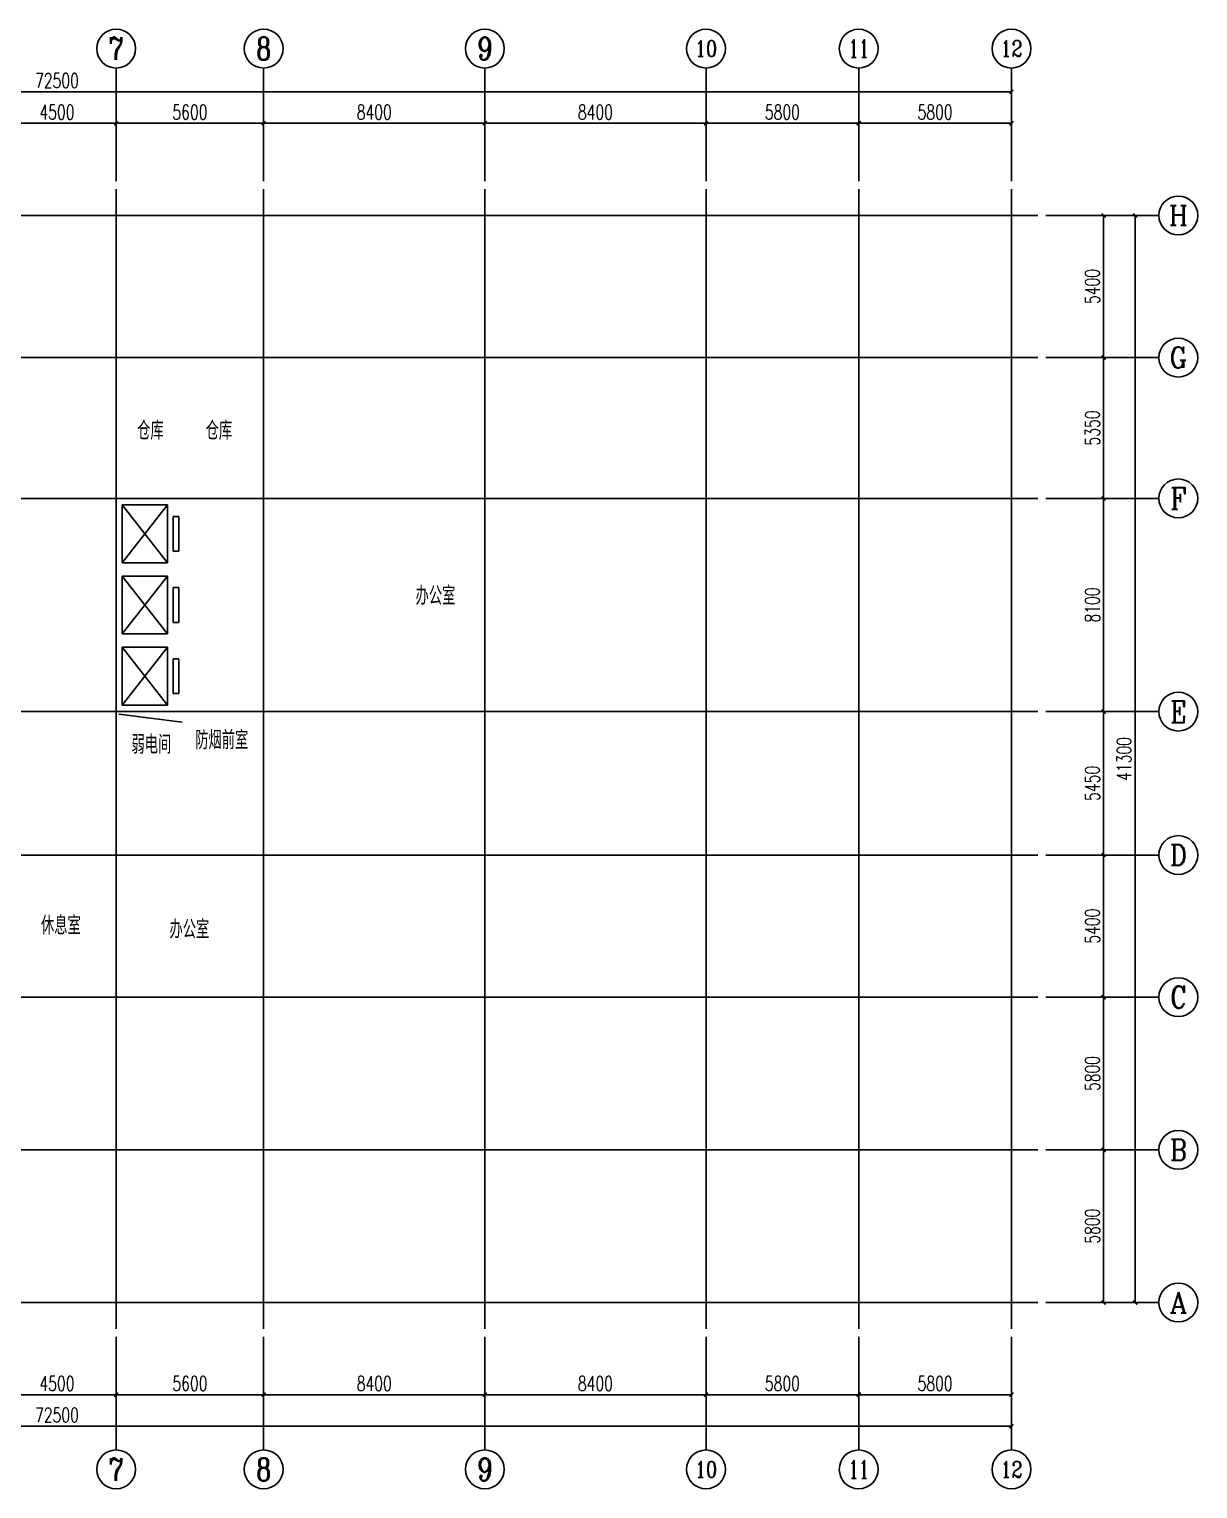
# Model space of a CAD drawing. Extents: x -18677 to 67977, y -18677 to 36777.
# Drawn here: x 23596 to 67977, y -18677 to 36777 of the extents above; entities that cross this region are included whole.
import ezdxf
from ezdxf.enums import TextEntityAlignment as Align

# ---------------------------------------------------------------- set-up
doc = ezdxf.new("R2010")
doc.units = 0
doc.header["$LTSCALE"] = 1000
doc.header["$MEASUREMENT"] = 0
for name, color, linetype in [('AXIS', 3, 'Continuous'), ('AXIS_TEXT', 7, 'Continuous'), ('DOTE', 1, 'Continuous'), ('EVTR', 2, 'Continuous'), ('hole', 50, 'Continuous'), ('Text', 7, 'Continuous')]:
    doc.layers.add(name, color=color, linetype=linetype)
doc.styles.add('_TCH_AXIS', font='COMPLEX', dxfattribs={"bigfont": 'GBCBIG'})
doc.styles.add('_TCH_DIM_T3', font='SIMPLEX', dxfattribs={"width": 0.705882, "bigfont": 'GBCBIG'})
doc.styles.add('COMPLEX', font='COMPLEX')
doc.styles.get("Standard").update_dxf_attribs({"font": 'gbenor.shx', "bigfont": 'gbcbig.shx'})
doc.dimstyles.new('_TCH_ARCH&&100', dxfattribs={"dimtxt": 297.5, "dimasz": 100, "dimexe": 250, "dimexo": 300, "dimgap": 126.25, "dimtad": 1, "dimdec": 0, "dimzin": 0, "dimdsep": 46, "dimtxsty": '_TCH_DIM_T3', "dimblk": 'ARCHTICK', "dimcen": 0.09, "dimclrt": 7, "dimazin": 2, "dimtfac": 1, "dimtdec": 0, "dimtix": 1, "dimtmove": 2, "dimatfit": 3, "dimfxl": 100, "dimtolj": 1, "dimtzin": 0, "dimarcsym": 0})

# ---------------------------------------------------------------- blocks, each defined once
blk = doc.blocks.new('_ArchTick')
at = {"color": 0, "linetype": 'ByBlock', "const_width": 0.4}
blk.add_lwpolyline([(-0.5, -0.5), (0.5, 0.5)], dxfattribs=at)
blk = doc.blocks.new('*D36')
at = {"layer": 'AXIS', "color": 0, "lineweight": -2, "transparency": 16777216}
for p, q in [((22400, -12900), (22400, -15350)), ((26900, -12900), (26900, -15350)), ((22400, -15100), (26900, -15100))]:
    blk.add_line(p, q, dxfattribs=at)
at = {"layer": 'Defpoints', "color": 0, "transparency": 16777216}
for p in [(22400, -12600), (26900, -12600), (26900, -15100)]:
    blk.add_point(p, dxfattribs=at)
at = {"layer": 'AXIS', "color": 0, "lineweight": -2, "transparency": 16777216, "xscale": 150, "yscale": 150, "zscale": 150, "rotation": 180}
blk.add_blockref('_ArchTick', (22400, -15100), dxfattribs=at)
at = {"layer": 'AXIS', "color": 0, "lineweight": -2, "transparency": 16777216, "xscale": 150, "yscale": 150, "zscale": 150}
blk.add_blockref('_ArchTick', (26900, -15100), dxfattribs=at)
at = {"layer": 'AXIS', "color": 7, "transparency": 16777216, "insert": (24650, -14675), "char_height": 550, "attachment_point": 5, "style": '_TCH_DIM_T3'}
blk.add_mtext('\\A1;4500', dxfattribs=at)
blk = doc.blocks.new('*D37')
at = {"layer": 'AXIS', "color": 0, "lineweight": -2, "transparency": 16777216}
for p, q in [((26900, -12900), (26900, -15350)), ((32500, -12900), (32500, -15350)), ((26900, -15100), (32500, -15100))]:
    blk.add_line(p, q, dxfattribs=at)
at = {"layer": 'Defpoints', "color": 0, "transparency": 16777216}
for p in [(26900, -12600), (32500, -12600), (32500, -15100)]:
    blk.add_point(p, dxfattribs=at)
at = {"layer": 'AXIS', "color": 0, "lineweight": -2, "transparency": 16777216, "xscale": 150, "yscale": 150, "zscale": 150, "rotation": 180}
blk.add_blockref('_ArchTick', (26900, -15100), dxfattribs=at)
at = {"layer": 'AXIS', "color": 0, "lineweight": -2, "transparency": 16777216, "xscale": 150, "yscale": 150, "zscale": 150}
blk.add_blockref('_ArchTick', (32500, -15100), dxfattribs=at)
at = {"layer": 'AXIS', "color": 7, "transparency": 16777216, "insert": (29700, -14675), "char_height": 550, "attachment_point": 5, "style": '_TCH_DIM_T3'}
blk.add_mtext('\\A1;5600', dxfattribs=at)
blk = doc.blocks.new('*D38')
at = {"layer": 'AXIS', "color": 0, "lineweight": -2, "transparency": 16777216}
for p, q in [((32500, -12900), (32500, -15350)), ((40900, -12900), (40900, -15350)), ((32500, -15100), (40900, -15100))]:
    blk.add_line(p, q, dxfattribs=at)
at = {"layer": 'Defpoints', "color": 0, "transparency": 16777216}
for p in [(32500, -12600), (40900, -12600), (40900, -15100)]:
    blk.add_point(p, dxfattribs=at)
at = {"layer": 'AXIS', "color": 0, "lineweight": -2, "transparency": 16777216, "xscale": 150, "yscale": 150, "zscale": 150, "rotation": 180}
blk.add_blockref('_ArchTick', (32500, -15100), dxfattribs=at)
at = {"layer": 'AXIS', "color": 0, "lineweight": -2, "transparency": 16777216, "xscale": 150, "yscale": 150, "zscale": 150}
blk.add_blockref('_ArchTick', (40900, -15100), dxfattribs=at)
at = {"layer": 'AXIS', "color": 7, "transparency": 16777216, "insert": (36700, -14675), "char_height": 550, "attachment_point": 5, "style": '_TCH_DIM_T3'}
blk.add_mtext('\\A1;8400', dxfattribs=at)
blk = doc.blocks.new('*D39')
at = {"layer": 'AXIS', "color": 0, "lineweight": -2, "transparency": 16777216}
for p, q in [((40900, -12900), (40900, -15350)), ((49300, -12900), (49300, -15350)), ((40900, -15100), (49300, -15100))]:
    blk.add_line(p, q, dxfattribs=at)
at = {"layer": 'Defpoints', "color": 0, "transparency": 16777216}
for p in [(40900, -12600), (49300, -12600), (49300, -15100)]:
    blk.add_point(p, dxfattribs=at)
at = {"layer": 'AXIS', "color": 0, "lineweight": -2, "transparency": 16777216, "xscale": 150, "yscale": 150, "zscale": 150, "rotation": 180}
blk.add_blockref('_ArchTick', (40900, -15100), dxfattribs=at)
at = {"layer": 'AXIS', "color": 0, "lineweight": -2, "transparency": 16777216, "xscale": 150, "yscale": 150, "zscale": 150}
blk.add_blockref('_ArchTick', (49300, -15100), dxfattribs=at)
at = {"layer": 'AXIS', "color": 7, "transparency": 16777216, "insert": (45100, -14675), "char_height": 550, "attachment_point": 5, "style": '_TCH_DIM_T3'}
blk.add_mtext('\\A1;8400', dxfattribs=at)
blk = doc.blocks.new('*D40')
at = {"layer": 'AXIS', "color": 0, "lineweight": -2, "transparency": 16777216}
for p, q in [((49300, -12900), (49300, -15350)), ((55100, -12900), (55100, -15350)), ((49300, -15100), (55100, -15100))]:
    blk.add_line(p, q, dxfattribs=at)
at = {"layer": 'Defpoints', "color": 0, "transparency": 16777216}
for p in [(49300, -12600), (55100, -12600), (55100, -15100)]:
    blk.add_point(p, dxfattribs=at)
at = {"layer": 'AXIS', "color": 0, "lineweight": -2, "transparency": 16777216, "xscale": 150, "yscale": 150, "zscale": 150, "rotation": 180}
blk.add_blockref('_ArchTick', (49300, -15100), dxfattribs=at)
at = {"layer": 'AXIS', "color": 0, "lineweight": -2, "transparency": 16777216, "xscale": 150, "yscale": 150, "zscale": 150}
blk.add_blockref('_ArchTick', (55100, -15100), dxfattribs=at)
at = {"layer": 'AXIS', "color": 7, "transparency": 16777216, "insert": (52200, -14675), "char_height": 550, "attachment_point": 5, "style": '_TCH_DIM_T3'}
blk.add_mtext('\\A1;5800', dxfattribs=at)
blk = doc.blocks.new('*D41')
at = {"layer": 'AXIS', "color": 0, "lineweight": -2, "transparency": 16777216}
for p, q in [((55100, -12900), (55100, -15350)), ((60900, -12900), (60900, -15350)), ((55100, -15100), (60900, -15100))]:
    blk.add_line(p, q, dxfattribs=at)
at = {"layer": 'Defpoints', "color": 0, "transparency": 16777216}
for p in [(55100, -12600), (60900, -12600), (60900, -15100)]:
    blk.add_point(p, dxfattribs=at)
at = {"layer": 'AXIS', "color": 0, "lineweight": -2, "transparency": 16777216, "xscale": 150, "yscale": 150, "zscale": 150, "rotation": 180}
blk.add_blockref('_ArchTick', (55100, -15100), dxfattribs=at)
at = {"layer": 'AXIS', "color": 0, "lineweight": -2, "transparency": 16777216, "xscale": 150, "yscale": 150, "zscale": 150}
blk.add_blockref('_ArchTick', (60900, -15100), dxfattribs=at)
at = {"layer": 'AXIS', "color": 7, "transparency": 16777216, "insert": (58000, -14675), "char_height": 550, "attachment_point": 5, "style": '_TCH_DIM_T3'}
blk.add_mtext('\\A1;5800', dxfattribs=at)
blk = doc.blocks.new('*D42')
at = {"layer": 'AXIS', "color": 0, "lineweight": -2, "transparency": 16777216}
for p, q in [((-11600, -13300), (-11600, -16550)), ((60900, -13300), (60900, -16550)), ((-11600, -16300), (60900, -16300))]:
    blk.add_line(p, q, dxfattribs=at)
at = {"layer": 'Defpoints', "color": 0, "transparency": 16777216}
for p in [(-11600, -13000), (60900, -13000), (60900, -16300)]:
    blk.add_point(p, dxfattribs=at)
at = {"layer": 'AXIS', "color": 0, "lineweight": -2, "transparency": 16777216, "xscale": 150, "yscale": 150, "zscale": 150, "rotation": 180}
blk.add_blockref('_ArchTick', (-11600, -16300), dxfattribs=at)
at = {"layer": 'AXIS', "color": 0, "lineweight": -2, "transparency": 16777216, "xscale": 150, "yscale": 150, "zscale": 150}
blk.add_blockref('_ArchTick', (60900, -16300), dxfattribs=at)
at = {"layer": 'AXIS', "color": 7, "transparency": 16777216, "insert": (24650, -15875), "char_height": 550, "attachment_point": 5, "style": '_TCH_DIM_T3'}
blk.add_mtext('\\A1;72500', dxfattribs=at)
blk = doc.blocks.new('_AXISO')
blk.add_circle((0, 0), 0.5)
at = {"layer": 'AXIS_TEXT', "style": 'COMPLEX', "width": 1.041667}
blk.add_attdef('A', text='', height=0.56, dxfattribs=at).set_placement((-0.25, -0.28), (0.25, -0.28), align=Align.FIT)
blk = doc.blocks.new('*D52')
at = {"layer": 'AXIS', "color": 0, "lineweight": -2, "transparency": 16777216}
for p, q in [((62200, -5800), (64650, -5800)), ((64400, -11600), (64400, -5800)), ((62200, -11600), (64650, -11600))]:
    blk.add_line(p, q, dxfattribs=at)
at = {"layer": 'Defpoints', "color": 0, "transparency": 16777216}
for p in [(61900, -5800), (64400, -5800), (61900, -11600)]:
    blk.add_point(p, dxfattribs=at)
at = {"layer": 'AXIS', "color": 0, "lineweight": -2, "transparency": 16777216, "xscale": 150, "yscale": 150, "zscale": 150}
for p, rotation in [((64400, -5800), 90), ((64400, -11600), 270)]:
    blk.add_blockref('_ArchTick', p, dxfattribs=dict(at, rotation=rotation))
at = {"layer": 'AXIS', "color": 7, "transparency": 16777216, "insert": (63975, -8700), "char_height": 550, "attachment_point": 5, "rotation": 90, "style": '_TCH_DIM_T3'}
blk.add_mtext('\\A1;5800', dxfattribs=at)
blk = doc.blocks.new('*D53')
at = {"layer": 'AXIS', "color": 0, "lineweight": -2, "transparency": 16777216}
for p, q in [((62200, 0), (64650, 0)), ((64400, -5800), (64400, 0)), ((62200, -5800), (64650, -5800))]:
    blk.add_line(p, q, dxfattribs=at)
at = {"layer": 'Defpoints', "color": 0, "transparency": 16777216}
for p in [(61900, 0), (64400, 0), (61900, -5800)]:
    blk.add_point(p, dxfattribs=at)
at = {"layer": 'AXIS', "color": 0, "lineweight": -2, "transparency": 16777216, "xscale": 150, "yscale": 150, "zscale": 150}
for p, rotation in [((64400, 0), 90), ((64400, -5800), 270)]:
    blk.add_blockref('_ArchTick', p, dxfattribs=dict(at, rotation=rotation))
at = {"layer": 'AXIS', "color": 7, "transparency": 16777216, "insert": (63975, -2900), "char_height": 550, "attachment_point": 5, "rotation": 90, "style": '_TCH_DIM_T3'}
blk.add_mtext('\\A1;5800', dxfattribs=at)
blk = doc.blocks.new('*D54')
at = {"layer": 'AXIS', "color": 0, "lineweight": -2, "transparency": 16777216}
for p, q in [((62200, 5400), (64650, 5400)), ((64400, 0), (64400, 5400)), ((62200, 0), (64650, 0))]:
    blk.add_line(p, q, dxfattribs=at)
at = {"layer": 'Defpoints', "color": 0, "transparency": 16777216}
for p in [(61900, 5400), (64400, 5400), (61900, 0)]:
    blk.add_point(p, dxfattribs=at)
at = {"layer": 'AXIS', "color": 0, "lineweight": -2, "transparency": 16777216, "xscale": 150, "yscale": 150, "zscale": 150}
for p, rotation in [((64400, 5400), 90), ((64400, 0), 270)]:
    blk.add_blockref('_ArchTick', p, dxfattribs=dict(at, rotation=rotation))
at = {"layer": 'AXIS', "color": 7, "transparency": 16777216, "insert": (63975, 2700), "char_height": 550, "attachment_point": 5, "rotation": 90, "style": '_TCH_DIM_T3'}
blk.add_mtext('\\A1;5400', dxfattribs=at)
blk = doc.blocks.new('*D55')
at = {"layer": 'AXIS', "color": 0, "lineweight": -2, "transparency": 16777216}
for p, q in [((62200, 10850), (64650, 10850)), ((64400, 5400), (64400, 10850)), ((62200, 5400), (64650, 5400))]:
    blk.add_line(p, q, dxfattribs=at)
at = {"layer": 'Defpoints', "color": 0, "transparency": 16777216}
for p in [(61900, 10850), (64400, 10850), (61900, 5400)]:
    blk.add_point(p, dxfattribs=at)
at = {"layer": 'AXIS', "color": 0, "lineweight": -2, "transparency": 16777216, "xscale": 150, "yscale": 150, "zscale": 150}
for p, rotation in [((64400, 10850), 90), ((64400, 5400), 270)]:
    blk.add_blockref('_ArchTick', p, dxfattribs=dict(at, rotation=rotation))
at = {"layer": 'AXIS', "color": 7, "transparency": 16777216, "insert": (63975, 8125), "char_height": 550, "attachment_point": 5, "rotation": 90, "style": '_TCH_DIM_T3'}
blk.add_mtext('\\A1;5450', dxfattribs=at)
blk = doc.blocks.new('*D56')
at = {"layer": 'AXIS', "color": 0, "lineweight": -2, "transparency": 16777216}
for p, q in [((62200, 18950), (64650, 18950)), ((64400, 10850), (64400, 18950)), ((62200, 10850), (64650, 10850))]:
    blk.add_line(p, q, dxfattribs=at)
at = {"layer": 'Defpoints', "color": 0, "transparency": 16777216}
for p in [(61900, 18950), (64400, 18950), (61900, 10850)]:
    blk.add_point(p, dxfattribs=at)
at = {"layer": 'AXIS', "color": 0, "lineweight": -2, "transparency": 16777216, "xscale": 150, "yscale": 150, "zscale": 150}
for p, rotation in [((64400, 18950), 90), ((64400, 10850), 270)]:
    blk.add_blockref('_ArchTick', p, dxfattribs=dict(at, rotation=rotation))
at = {"layer": 'AXIS', "color": 7, "transparency": 16777216, "insert": (63975, 14900), "char_height": 550, "attachment_point": 5, "rotation": 90, "style": '_TCH_DIM_T3'}
blk.add_mtext('\\A1;8100', dxfattribs=at)
blk = doc.blocks.new('*D57')
at = {"layer": 'AXIS', "color": 0, "lineweight": -2, "transparency": 16777216}
for p, q in [((62200, 24300), (64650, 24300)), ((64400, 18950), (64400, 24300)), ((62200, 18950), (64650, 18950))]:
    blk.add_line(p, q, dxfattribs=at)
at = {"layer": 'Defpoints', "color": 0, "transparency": 16777216}
for p in [(61900, 24300), (64400, 24300), (61900, 18950)]:
    blk.add_point(p, dxfattribs=at)
at = {"layer": 'AXIS', "color": 0, "lineweight": -2, "transparency": 16777216, "xscale": 150, "yscale": 150, "zscale": 150}
for p, rotation in [((64400, 24300), 90), ((64400, 18950), 270)]:
    blk.add_blockref('_ArchTick', p, dxfattribs=dict(at, rotation=rotation))
at = {"layer": 'AXIS', "color": 7, "transparency": 16777216, "insert": (63975, 21625), "char_height": 550, "attachment_point": 5, "rotation": 90, "style": '_TCH_DIM_T3'}
blk.add_mtext('\\A1;5350', dxfattribs=at)
blk = doc.blocks.new('*D58')
at = {"layer": 'AXIS', "color": 0, "lineweight": -2, "transparency": 16777216}
for p, q in [((62200, 29700), (64650, 29700)), ((64400, 24300), (64400, 29700)), ((62200, 24300), (64650, 24300))]:
    blk.add_line(p, q, dxfattribs=at)
at = {"layer": 'Defpoints', "color": 0, "transparency": 16777216}
for p in [(61900, 29700), (64400, 29700), (61900, 24300)]:
    blk.add_point(p, dxfattribs=at)
at = {"layer": 'AXIS', "color": 0, "lineweight": -2, "transparency": 16777216, "xscale": 150, "yscale": 150, "zscale": 150}
for p, rotation in [((64400, 29700), 90), ((64400, 24300), 270)]:
    blk.add_blockref('_ArchTick', p, dxfattribs=dict(at, rotation=rotation))
at = {"layer": 'AXIS', "color": 7, "transparency": 16777216, "insert": (63975, 27000), "char_height": 550, "attachment_point": 5, "rotation": 90, "style": '_TCH_DIM_T3'}
blk.add_mtext('\\A1;5400', dxfattribs=at)
blk = doc.blocks.new('*D59')
at = {"layer": 'AXIS', "color": 0, "lineweight": -2, "transparency": 16777216}
for p, q in [((62600, 29700), (65850, 29700)), ((65600, -11600), (65600, 29700)), ((62600, -11600), (65850, -11600))]:
    blk.add_line(p, q, dxfattribs=at)
at = {"layer": 'Defpoints', "color": 0, "transparency": 16777216}
for p in [(62300, 29700), (65600, 29700), (62300, -11600)]:
    blk.add_point(p, dxfattribs=at)
at = {"layer": 'AXIS', "color": 0, "lineweight": -2, "transparency": 16777216, "xscale": 150, "yscale": 150, "zscale": 150}
for p, rotation in [((65600, 29700), 90), ((65600, -11600), 270)]:
    blk.add_blockref('_ArchTick', p, dxfattribs=dict(at, rotation=rotation))
at = {"layer": 'AXIS', "color": 7, "transparency": 16777216, "insert": (65175, 9050), "char_height": 550, "attachment_point": 5, "rotation": 90, "style": '_TCH_DIM_T3'}
blk.add_mtext('\\A1;41300', dxfattribs=at)
blk = doc.blocks.new('*D65')
at = {"layer": 'AXIS', "color": 0, "lineweight": -2, "transparency": 16777216}
for p, q in [((22400, 31000), (22400, 33450)), ((26900, 31000), (26900, 33450)), ((22400, 33200), (26900, 33200))]:
    blk.add_line(p, q, dxfattribs=at)
at = {"layer": 'Defpoints', "color": 0, "transparency": 16777216}
for p in [(26900, 33200), (22400, 30700), (26900, 30700)]:
    blk.add_point(p, dxfattribs=at)
at = {"layer": 'AXIS', "color": 0, "lineweight": -2, "transparency": 16777216, "xscale": 150, "yscale": 150, "zscale": 150, "rotation": 180}
blk.add_blockref('_ArchTick', (22400, 33200), dxfattribs=at)
at = {"layer": 'AXIS', "color": 0, "lineweight": -2, "transparency": 16777216, "xscale": 150, "yscale": 150, "zscale": 150}
blk.add_blockref('_ArchTick', (26900, 33200), dxfattribs=at)
at = {"layer": 'AXIS', "color": 7, "transparency": 16777216, "insert": (24650, 33625), "char_height": 550, "attachment_point": 5, "style": '_TCH_DIM_T3'}
blk.add_mtext('\\A1;4500', dxfattribs=at)
blk = doc.blocks.new('*D66')
at = {"layer": 'AXIS', "color": 0, "lineweight": -2, "transparency": 16777216}
for p, q in [((26900, 31000), (26900, 33450)), ((32500, 31000), (32500, 33450)), ((26900, 33200), (32500, 33200))]:
    blk.add_line(p, q, dxfattribs=at)
at = {"layer": 'Defpoints', "color": 0, "transparency": 16777216}
for p in [(32500, 33200), (26900, 30700), (32500, 30700)]:
    blk.add_point(p, dxfattribs=at)
at = {"layer": 'AXIS', "color": 0, "lineweight": -2, "transparency": 16777216, "xscale": 150, "yscale": 150, "zscale": 150, "rotation": 180}
blk.add_blockref('_ArchTick', (26900, 33200), dxfattribs=at)
at = {"layer": 'AXIS', "color": 0, "lineweight": -2, "transparency": 16777216, "xscale": 150, "yscale": 150, "zscale": 150}
blk.add_blockref('_ArchTick', (32500, 33200), dxfattribs=at)
at = {"layer": 'AXIS', "color": 7, "transparency": 16777216, "insert": (29700, 33625), "char_height": 550, "attachment_point": 5, "style": '_TCH_DIM_T3'}
blk.add_mtext('\\A1;5600', dxfattribs=at)
blk = doc.blocks.new('*D67')
at = {"layer": 'AXIS', "color": 0, "lineweight": -2, "transparency": 16777216}
for p, q in [((32500, 31000), (32500, 33450)), ((40900, 31000), (40900, 33450)), ((32500, 33200), (40900, 33200))]:
    blk.add_line(p, q, dxfattribs=at)
at = {"layer": 'Defpoints', "color": 0, "transparency": 16777216}
for p in [(40900, 33200), (32500, 30700), (40900, 30700)]:
    blk.add_point(p, dxfattribs=at)
at = {"layer": 'AXIS', "color": 0, "lineweight": -2, "transparency": 16777216, "xscale": 150, "yscale": 150, "zscale": 150, "rotation": 180}
blk.add_blockref('_ArchTick', (32500, 33200), dxfattribs=at)
at = {"layer": 'AXIS', "color": 0, "lineweight": -2, "transparency": 16777216, "xscale": 150, "yscale": 150, "zscale": 150}
blk.add_blockref('_ArchTick', (40900, 33200), dxfattribs=at)
at = {"layer": 'AXIS', "color": 7, "transparency": 16777216, "insert": (36700, 33625), "char_height": 550, "attachment_point": 5, "style": '_TCH_DIM_T3'}
blk.add_mtext('\\A1;8400', dxfattribs=at)
blk = doc.blocks.new('*D68')
at = {"layer": 'AXIS', "color": 0, "lineweight": -2, "transparency": 16777216}
for p, q in [((40900, 31000), (40900, 33450)), ((49300, 31000), (49300, 33450)), ((40900, 33200), (49300, 33200))]:
    blk.add_line(p, q, dxfattribs=at)
at = {"layer": 'Defpoints', "color": 0, "transparency": 16777216}
for p in [(49300, 33200), (40900, 30700), (49300, 30700)]:
    blk.add_point(p, dxfattribs=at)
at = {"layer": 'AXIS', "color": 0, "lineweight": -2, "transparency": 16777216, "xscale": 150, "yscale": 150, "zscale": 150, "rotation": 180}
blk.add_blockref('_ArchTick', (40900, 33200), dxfattribs=at)
at = {"layer": 'AXIS', "color": 0, "lineweight": -2, "transparency": 16777216, "xscale": 150, "yscale": 150, "zscale": 150}
blk.add_blockref('_ArchTick', (49300, 33200), dxfattribs=at)
at = {"layer": 'AXIS', "color": 7, "transparency": 16777216, "insert": (45100, 33625), "char_height": 550, "attachment_point": 5, "style": '_TCH_DIM_T3'}
blk.add_mtext('\\A1;8400', dxfattribs=at)
blk = doc.blocks.new('*D69')
at = {"layer": 'AXIS', "color": 0, "lineweight": -2, "transparency": 16777216}
for p, q in [((49300, 31000), (49300, 33450)), ((55100, 31000), (55100, 33450)), ((49300, 33200), (55100, 33200))]:
    blk.add_line(p, q, dxfattribs=at)
at = {"layer": 'Defpoints', "color": 0, "transparency": 16777216}
for p in [(55100, 33200), (49300, 30700), (55100, 30700)]:
    blk.add_point(p, dxfattribs=at)
at = {"layer": 'AXIS', "color": 0, "lineweight": -2, "transparency": 16777216, "xscale": 150, "yscale": 150, "zscale": 150, "rotation": 180}
blk.add_blockref('_ArchTick', (49300, 33200), dxfattribs=at)
at = {"layer": 'AXIS', "color": 0, "lineweight": -2, "transparency": 16777216, "xscale": 150, "yscale": 150, "zscale": 150}
blk.add_blockref('_ArchTick', (55100, 33200), dxfattribs=at)
at = {"layer": 'AXIS', "color": 7, "transparency": 16777216, "insert": (52200, 33625), "char_height": 550, "attachment_point": 5, "style": '_TCH_DIM_T3'}
blk.add_mtext('\\A1;5800', dxfattribs=at)
blk = doc.blocks.new('*D70')
at = {"layer": 'AXIS', "color": 0, "lineweight": -2, "transparency": 16777216}
for p, q in [((55100, 31000), (55100, 33450)), ((60900, 31000), (60900, 33450)), ((55100, 33200), (60900, 33200))]:
    blk.add_line(p, q, dxfattribs=at)
at = {"layer": 'Defpoints', "color": 0, "transparency": 16777216}
for p in [(60900, 33200), (55100, 30700), (60900, 30700)]:
    blk.add_point(p, dxfattribs=at)
at = {"layer": 'AXIS', "color": 0, "lineweight": -2, "transparency": 16777216, "xscale": 150, "yscale": 150, "zscale": 150, "rotation": 180}
blk.add_blockref('_ArchTick', (55100, 33200), dxfattribs=at)
at = {"layer": 'AXIS', "color": 0, "lineweight": -2, "transparency": 16777216, "xscale": 150, "yscale": 150, "zscale": 150}
blk.add_blockref('_ArchTick', (60900, 33200), dxfattribs=at)
at = {"layer": 'AXIS', "color": 7, "transparency": 16777216, "insert": (58000, 33625), "char_height": 550, "attachment_point": 5, "style": '_TCH_DIM_T3'}
blk.add_mtext('\\A1;5800', dxfattribs=at)
blk = doc.blocks.new('*D71')
at = {"layer": 'AXIS', "color": 0, "lineweight": -2, "transparency": 16777216}
for p, q in [((-11600, 31400), (-11600, 34650)), ((-11600, 34400), (60900, 34400)), ((60900, 31400), (60900, 34650))]:
    blk.add_line(p, q, dxfattribs=at)
at = {"layer": 'Defpoints', "color": 0, "transparency": 16777216}
for p in [(60900, 34400), (-11600, 31100), (60900, 31100)]:
    blk.add_point(p, dxfattribs=at)
at = {"layer": 'AXIS', "color": 0, "lineweight": -2, "transparency": 16777216, "xscale": 150, "yscale": 150, "zscale": 150, "rotation": 180}
blk.add_blockref('_ArchTick', (-11600, 34400), dxfattribs=at)
at = {"layer": 'AXIS', "color": 0, "lineweight": -2, "transparency": 16777216, "xscale": 150, "yscale": 150, "zscale": 150}
blk.add_blockref('_ArchTick', (60900, 34400), dxfattribs=at)
at = {"layer": 'AXIS', "color": 7, "transparency": 16777216, "insert": (24650, 34825), "char_height": 550, "attachment_point": 5, "style": '_TCH_DIM_T3'}
blk.add_mtext('\\A1;72500', dxfattribs=at)

msp = doc.modelspace()

# ---------------------------------------------------------------- linework, layer by layer
at = {"layer": 'AXIS'}
for p, q in [((26900, 31300), (26900, 35300)), ((32500, 31300), (32500, 35300)), ((40900, 31300), (40900, 35300)), ((49300, 31300), (49300, 35300)), ((55100, 31300), (55100, 35300)), ((60900, 31300), (60900, 35300)), ((62500, 29700), (66500, 29700)), ((62500, 24300), (66500, 24300)), ((62500, 18950), (66500, 18950)), ((62500, 10850), (66500, 10850)), ((62500, 5400), (66500, 5400)), ((62500, 0), (66500, 0)), ((62500, -5800), (66500, -5800)), ((62500, -11600), (66500, -11600)), ((26900, -13200), (26900, -17200)), ((32500, -13200), (32500, -17200)), ((40900, -13200), (40900, -17200)), ((49300, -13200), (49300, -17200)), ((55100, -13200), (55100, -17200)), ((60900, -13200), (60900, -17200))]:
    msp.add_line(p, q, dxfattribs=at)
at = {"layer": 'DOTE'}
for p, q in [((26900, -12600), (26900, 30700)), ((32500, -12600), (32500, 30700)), ((40900, -12600), (40900, 30700)), ((49300, -12600), (49300, 30700)), ((55100, -12600), (55100, 30700)), ((60900, -12600), (60900, 30700)), ((-12600, 29700), (61900, 29700)), ((-12600, 24300), (61900, 24300)), ((-12600, 18950), (61900, 18950)), ((-12600, 10850), (61900, 10850)), ((-12600, 5400), (61900, 5400)), ((-12600, 0), (61900, 0)), ((-12600, -5800), (61900, -5800)), ((-12600, -11600), (61900, -11600))]:
    msp.add_line(p, q, dxfattribs=at)
at = {"layer": 'EVTR'}
for p, q in [((28845, 18700), (27125, 18700)), ((27125, 18700), (27125, 16500)), ((28845, 18700), (27125, 16500)), ((27125, 18700), (28845, 16500)), ((28845, 16500), (28845, 18700)), ((29275, 18260), (29060, 18260)), ((29060, 18260), (29060, 16940)), ((29275, 16940), (29275, 18260)), ((29060, 16940), (29275, 16940)), ((27125, 16500), (28845, 16500)), ((28845, 16000), (27125, 16000)), ((27125, 16000), (27125, 13800)), ((28845, 16000), (27125, 13800)), ((27125, 16000), (28845, 13800)), ((28845, 13800), (28845, 16000)), ((29275, 15560), (29060, 15560)), ((29060, 15560), (29060, 14240)), ((29275, 14240), (29275, 15560)), ((29060, 14240), (29275, 14240)), ((27125, 13800), (28845, 13800)), ((28845, 13300), (27125, 13300)), ((27125, 13300), (27125, 11100)), ((28845, 13300), (27125, 11100)), ((27125, 13300), (28845, 11100)), ((28845, 11100), (28845, 13300)), ((29275, 12860), (29060, 12860)), ((29060, 12860), (29060, 11540)), ((29275, 11540), (29275, 12860)), ((27125, 11100), (28845, 11100)), ((29060, 11540), (29275, 11540))]:
    msp.add_line(p, q, dxfattribs=at)
at = {"layer": 'hole'}
msp.add_line((27000, 10750), (29400, 10450), dxfattribs=at)

# ---------------------------------------------------------------- block references
at = {"layer": 'AXIS'}
ref = msp.add_blockref('_AXISO', (26900, 36038.3), dxfattribs=dict(at, xscale=1476.510067114094, yscale=1476.510067114094, zscale=1476.510067114094))
ref.add_attrib('A', '7', dxfattribs={"layer": 'AXIS_TEXT', "height": 860, "style": '_TCH_AXIS'}).set_placement((26613.3, 35608.3), (27186.7, 35608.3), align=Align.FIT)
ref = msp.add_blockref('_AXISO', (32500, 36038.3), dxfattribs=dict(at, xscale=1476.510067114094, yscale=1476.510067114094, zscale=1476.510067114094))
ref.add_attrib('A', '8', dxfattribs={"layer": 'AXIS_TEXT', "height": 860, "style": '_TCH_AXIS'}).set_placement((32213.3, 35608.3), (32786.7, 35608.3), align=Align.FIT)
ref = msp.add_blockref('_AXISO', (40900, 36038.3), dxfattribs=dict(at, xscale=1476.510067114094, yscale=1476.510067114094, zscale=1476.510067114094))
ref.add_attrib('A', '9', dxfattribs={"layer": 'AXIS_TEXT', "height": 860, "style": '_TCH_AXIS'}).set_placement((40613.3, 35608.3), (41186.7, 35608.3), align=Align.FIT)
ref = msp.add_blockref('_AXISO', (49300, 36038.3), dxfattribs=dict(at, xscale=1476.510067114094, yscale=1476.510067114094, zscale=1476.510067114094))
ref.add_attrib('A', '10', dxfattribs={"layer": 'AXIS_TEXT', "height": 606.19, "style": '_TCH_AXIS'}).set_placement((48881.4, 35735.2), (49718.6, 35735.2), align=Align.FIT)
ref = msp.add_blockref('_AXISO', (55100, 36038.3), dxfattribs=dict(at, xscale=1476.510067114094, yscale=1476.510067114094, zscale=1476.510067114094))
ref.add_attrib('A', '11', dxfattribs={"layer": 'AXIS_TEXT', "height": 680.6, "style": '_TCH_AXIS'}).set_placement((54711.1, 35698), (55488.9, 35698), align=Align.FIT)
ref = msp.add_blockref('_AXISO', (60900, 36038.3), dxfattribs=dict(at, xscale=1476.510067114094, yscale=1476.510067114094, zscale=1476.510067114094))
ref.add_attrib('A', '12', dxfattribs={"layer": 'AXIS_TEXT', "height": 606.19, "style": '_TCH_AXIS'}).set_placement((60481.4, 35735.2), (61318.6, 35735.2), align=Align.FIT)
ref = msp.add_blockref('_AXISO', (67238.3, 29700), dxfattribs=dict(at, xscale=1476.510067114094, yscale=1476.510067114094, zscale=1476.510067114094))
ref.add_attrib('A', 'H', dxfattribs={"layer": 'AXIS_TEXT', "height": 748.4, "style": '_TCH_AXIS'}).set_placement((66881.9, 29325.8), (67594.7, 29325.8), align=Align.FIT)
ref = msp.add_blockref('_AXISO', (67238.3, 24300), dxfattribs=dict(at, xscale=1476.510067114094, yscale=1476.510067114094, zscale=1476.510067114094))
ref.add_attrib('A', 'G', dxfattribs={"layer": 'AXIS_TEXT', "height": 784.7, "style": '_TCH_AXIS'}).set_placement((66901.9, 23907.6), (67574.6, 23907.6), align=Align.FIT)
ref = msp.add_blockref('_AXISO', (67238.3, 18950), dxfattribs=dict(at, xscale=1476.510067114094, yscale=1476.510067114094, zscale=1476.510067114094))
ref.add_attrib('A', 'F', dxfattribs={"layer": 'AXIS_TEXT', "height": 822.1, "style": '_TCH_AXIS'}).set_placement((66925.1, 18538.9), (67551.4, 18538.9), align=Align.FIT)
ref = msp.add_blockref('_AXISO', (67238.3, 10850), dxfattribs=dict(at, xscale=1476.510067114094, yscale=1476.510067114094, zscale=1476.510067114094))
ref.add_attrib('A', 'E', dxfattribs={"layer": 'AXIS_TEXT', "height": 822.1, "style": '_TCH_AXIS'}).set_placement((66925.1, 10438.9), (67551.4, 10438.9), align=Align.FIT)
ref = msp.add_blockref('_AXISO', (67238.3, 5400), dxfattribs=dict(at, xscale=1476.510067114094, yscale=1476.510067114094, zscale=1476.510067114094))
ref.add_attrib('A', 'D', dxfattribs={"layer": 'AXIS_TEXT', "height": 803.3, "style": '_TCH_AXIS'}).set_placement((66913.1, 4998.3), (67563.4, 4998.3), align=Align.FIT)
ref = msp.add_blockref('_AXISO', (67238.3, 0), dxfattribs=dict(at, xscale=1476.510067114094, yscale=1476.510067114094, zscale=1476.510067114094))
ref.add_attrib('A', 'C', dxfattribs={"layer": 'AXIS_TEXT', "height": 841, "style": '_TCH_AXIS'}).set_placement((66937.9, -420.5), (67538.6, -420.5), align=Align.FIT)
ref = msp.add_blockref('_AXISO', (67238.3, -5800), dxfattribs=dict(at, xscale=1476.510067114094, yscale=1476.510067114094, zscale=1476.510067114094))
ref.add_attrib('A', 'B', dxfattribs={"layer": 'AXIS_TEXT', "height": 803.3, "style": '_TCH_AXIS'}).set_placement((66913.1, -6201.7), (67563.4, -6201.7), align=Align.FIT)
ref = msp.add_blockref('_AXISO', (67238.3, -11600), dxfattribs=dict(at, xscale=1476.510067114094, yscale=1476.510067114094, zscale=1476.510067114094))
ref.add_attrib('A', 'A', dxfattribs={"layer": 'AXIS_TEXT', "height": 784.7, "style": '_TCH_AXIS'}).set_placement((66901.9, -11992.4), (67574.6, -11992.4), align=Align.FIT)
ref = msp.add_blockref('_AXISO', (26900, -17938.3), dxfattribs=dict(at, xscale=1476.510067114094, yscale=1476.510067114094, zscale=1476.510067114094))
ref.add_attrib('A', '7', dxfattribs={"layer": 'AXIS_TEXT', "height": 860, "style": '_TCH_AXIS'}).set_placement((26613.3, -18368.2), (27186.7, -18368.2), align=Align.FIT)
ref = msp.add_blockref('_AXISO', (32500, -17938.3), dxfattribs=dict(at, xscale=1476.510067114094, yscale=1476.510067114094, zscale=1476.510067114094))
ref.add_attrib('A', '8', dxfattribs={"layer": 'AXIS_TEXT', "height": 860, "style": '_TCH_AXIS'}).set_placement((32213.3, -18368.2), (32786.7, -18368.2), align=Align.FIT)
ref = msp.add_blockref('_AXISO', (40900, -17938.3), dxfattribs=dict(at, xscale=1476.510067114094, yscale=1476.510067114094, zscale=1476.510067114094))
ref.add_attrib('A', '9', dxfattribs={"layer": 'AXIS_TEXT', "height": 860, "style": '_TCH_AXIS'}).set_placement((40613.3, -18368.2), (41186.7, -18368.2), align=Align.FIT)
ref = msp.add_blockref('_AXISO', (49300, -17938.3), dxfattribs=dict(at, xscale=1476.510067114094, yscale=1476.510067114094, zscale=1476.510067114094))
ref.add_attrib('A', '10', dxfattribs={"layer": 'AXIS_TEXT', "height": 606.19, "style": '_TCH_AXIS'}).set_placement((48881.4, -18241.4), (49718.6, -18241.4), align=Align.FIT)
ref = msp.add_blockref('_AXISO', (55100, -17938.3), dxfattribs=dict(at, xscale=1476.510067114094, yscale=1476.510067114094, zscale=1476.510067114094))
ref.add_attrib('A', '11', dxfattribs={"layer": 'AXIS_TEXT', "height": 680.6, "style": '_TCH_AXIS'}).set_placement((54711.1, -18278.6), (55488.9, -18278.6), align=Align.FIT)
ref = msp.add_blockref('_AXISO', (60900, -17938.3), dxfattribs=dict(at, xscale=1476.510067114094, yscale=1476.510067114094, zscale=1476.510067114094))
ref.add_attrib('A', '12', dxfattribs={"layer": 'AXIS_TEXT', "height": 606.19, "style": '_TCH_AXIS'}).set_placement((60481.4, -18241.4), (61318.6, -18241.4), align=Align.FIT)

# ---------------------------------------------------------------- texts
at = {"layer": 'Text', "char_height": 700, "attachment_point": 5}
for s, width, insert in [('仓库', 2400, (28200, 21525)), ('仓库', 2400, (30800, 21525)), ('办公室', 5700, (39025.3, 15251.6)), ('弱电间', 2400, (28235, 9599.5)), ('防烟前室', 2800, (30907.1, 9768.7)), ('休息室', 4400, (24800, 2727.9)), ('办公室', 5600, (29680.6, 2577.2))]:
    msp.add_mtext_dynamic_manual_height_columns(s, width=width, gutter_width=1750, heights=[0], dxfattribs=dict(at, insert=insert))

# ---------------------------------------------------------------- dimensions: what is measured, and where the dimension line sits
at = {"layer": 'AXIS'}
for p1, p2, distance, picture, middle in [((-11600, 31100), (60900, 31100), 3300, '*D71', (24650, 34825)), ((22400, 30700), (26900, 30700), 2500, '*D65', (24650, 33625)), ((26900, 30700), (32500, 30700), 2500, '*D66', (29700, 33625)), ((32500, 30700), (40900, 30700), 2500, '*D67', (36700, 33625)), ((40900, 30700), (49300, 30700), 2500, '*D68', (45100, 33625)), ((49300, 30700), (55100, 30700), 2500, '*D69', (52200, 33625)), ((55100, 30700), (60900, 30700), 2500, '*D70', (58000, 33625)), ((61900, 24300), (61900, 29700), -2500, '*D58', (63975, 27000)), ((62300, -11600), (62300, 29700), -3300, '*D59', (65175, 9050)), ((61900, 18950), (61900, 24300), -2500, '*D57', (63975, 21625)), ((61900, 10850), (61900, 18950), -2500, '*D56', (63975, 14900)), ((61900, 5400), (61900, 10850), -2500, '*D55', (63975, 8125)), ((61900, 0), (61900, 5400), -2500, '*D54', (63975, 2700)), ((61900, -5800), (61900, 0), -2500, '*D53', (63975, -2900)), ((61900, -11600), (61900, -5800), -2500, '*D52', (63975, -8700)), ((22400, -12600), (26900, -12600), -2500, '*D36', (24650, -14675)), ((26900, -12600), (32500, -12600), -2500, '*D37', (29700, -14675)), ((32500, -12600), (40900, -12600), -2500, '*D38', (36700, -14675)), ((40900, -12600), (49300, -12600), -2500, '*D39', (45100, -14675)), ((49300, -12600), (55100, -12600), -2500, '*D40', (52200, -14675)), ((55100, -12600), (60900, -12600), -2500, '*D41', (58000, -14675)), ((-11600, -13000), (60900, -13000), -3300, '*D42', (24650, -15875))]:
    dim = msp.add_aligned_dim(p1=p1, p2=p2, distance=distance, dimstyle='_TCH_ARCH&&100', override={"dimtxt": 550, "dimasz": 150, "dimgap": 150}, dxfattribs=at)
    dim.commit()
    dim.dimension.update_dxf_attribs({"geometry": picture, "text_midpoint": middle})

doc.saveas('drawing.dxf')
